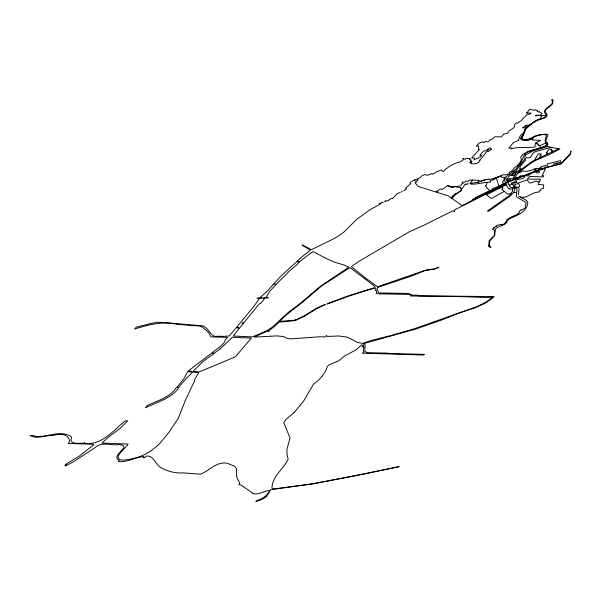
<?xml version="1.0" encoding="UTF-8"?>
<svg xmlns="http://www.w3.org/2000/svg" width="601" height="601" viewBox="0 0 601 601"><rect width="100%" height="100%" fill="white"/><g stroke="black" fill="none" stroke-linecap="round" stroke-linejoin="round"><path stroke-width="0.9" d="M518.498 194.581L518.505 194.521A6.859 3.253 -18.1 0 0 518.498 194.393L519.046 188.872A1.833 0.871 -18.1 0 1 519.009 188.722L518.911 188.489M513.457 182.283L513.141 183.666L512.12 184.049L512.555 184.83L513.322 184.545L513.509 188.331L512.743 188.661M514.892 187.52C515.057 193.807 508.694 197.068 504.269 200.253L488.568 211.319L487.434 211.011L507.868 196.587A16.4 7.775 -18.1 0 0 509.062 195.663L509.355 195.408A17.782 8.429 -18.1 0 0 510.88 193.86L512.435 191.261L512.683 188.684M460.959 190.344L461.065 190.066A4.222 1.998 -18.1 0 0 461.065 189.908L461.102 189.743M515.027 187.294L514.809 185.859M514.711 187.016L514.899 184.702L516.184 184.409L514.929 183.936L514.944 181.72L511.248 183.132L511.421 184.327L509.182 185.176M520.902 164.118L517.183 169.302L510.94 175.019M364.987 347.528L365.205 345.072L363.477 343.982L365.956 342.961L415.434 329.175L442.952 319.537L457.181 313.707L473.888 308.223M364.972 347.686L364.807 351.224L367.023 352.659L388.284 353.163M522.817 209.479L525.236 207.751L526.048 202.499L516.702 196.94L516.267 195.302L517.085 189.653A3.215 1.525 -18.1 0 0 514.689 188.601M279.698 321.37L293.919 320.265A3.764 1.78 -18.1 0 0 295.459 319.935M524.147 159.941L520.947 164.058M544.408 111.516L545.024 109.863L546.594 108.21A1.63 0.774 -18.1 0 1 546.76 108.06L551.958 103.981L552.409 100.893L551.425 99.969L552.507 99.511A4.665 2.216 -18.1 0 1 552.74 99.706A3.155 1.495 -18.1 0 1 552.875 99.909L553.003 100.833A3.614 1.713 -18.1 0 0 552.852 101.284C553.829 106.948 541.381 108.383 546.617 113.777A29.344 13.913 -18.1 0 1 546.797 114.22L547.015 115.227A5.98 2.84 -18.1 0 1 547 115.482A6.311 2.99 -18.1 0 1 546.918 115.828A5.311 2.517 -18.1 0 1 546.422 116.684A6.619 3.133 -18.1 0 1 546.016 117.127L545.347 117.646A3.501 1.66 -18.1 0 1 544.649 118.021L540.194 119.344A12.095 5.732 -18.1 0 0 539.57 119.486L539.232 119.561A6.761 3.208 -18.1 0 0 538.729 119.697L538.383 119.794A4.718 2.239 -18.1 0 0 537.399 120.155A3.704 1.758 -18.1 0 0 536.903 120.388L534.973 121.477A12.103 5.74 -18.1 0 0 534.477 121.785L531.675 123.776A16.152 7.655 -18.1 0 0 531.367 124.009M524.463 158.641L524.192 159.445M494.653 178.647L494.796 179.203L490.243 180.698L490.626 182.043L487.08 182.358L486.412 185.303L485.458 185.619L487.238 188.346L490.228 190.645L492.55 189.458L492.076 189.12L493.466 188.06L495.637 187.655L503.157 184.034C506.53 182.501 511.143 180.285 515.23 178.985L515.974 175.717L517.258 173.967L519.226 172.6L518.513 172.585L530.54 163.419L535.867 160.324L548.931 154.75L559.944 149.003L546.534 146.389A6.701 3.178 -18.1 0 0 547.391 145.247A7.377 3.493 -18.1 0 0 547.669 144.413A7.948 3.771 -18.1 0 0 547.669 143.744L547.391 143.068A1.818 0.864 -18.1 0 0 547.293 142.97M524.613 157.62L525.439 155.141M544.423 111.606L544.581 112.207A8.384 3.974 -18.1 0 1 544.679 112.372A8.129 3.854 -18.1 0 0 544.746 112.477L545.595 114.994L546.542 114.964L546.594 115.415C545.092 116.106 543.537 118.848 541.118 118.773M417.995 178.903L414.592 180.398L414.878 179.737A1.795 0.849 -18.1 0 1 414.442 180.007M462.905 158.566L463.266 159.904L460.817 161.481A2.832 1.345 -18.1 0 1 459.262 162.157C453.094 163.637 447.475 167.101 443.117 171.653L441.217 169.955L435.109 172.464L435.071 173.133L432.299 174.267L431.541 173.614L427.161 175.417C425.395 173.411 421.241 175.68 420.204 177.633L418.101 178.662L417.447 180.18L417.898 180.57L415.652 181.592L416.35 182.201L415.066 182.779L418.183 186.438L448.504 195.964L462.169 205.632L503.826 184.222M515.245 178.82L542.087 168.588L560.913 163.63L569.868 154.254L570.942 151.136L570.544 153.946L561.409 163.75L546.008 167.611L542.493 169.076L545.445 168.843L542.057 175.83L543.71 175.717L543.064 176.927L529.556 176.393L527.445 179.06L540.637 179.263L537.978 184.409L543.672 184.905L543.522 188.346L540.787 189.12L540.72 190.705L539.022 191.11L538.984 192.05L535.1 192.463L525.995 196.873A7.099 3.366 -18.1 0 1 520.767 197.098L521.157 197.346L519.302 196.467M460.772 190.637L456.632 193.454L454.98 193.665L455.813 193.83L452.117 196.099L452.981 196.722L451.253 198.127M533.996 171.826L535.266 169.054L535.972 169.181L535.761 170.391L536.573 170.857M506.823 179.128L506.846 179.09A5.071 2.404 -18.1 0 1 506.959 178.888L509.16 176.153L516.95 171.157L517.979 171.18L521.007 168.881L519.625 168.949L520.226 168.257L519.903 166.612L525.484 160.242L525.274 159.122L525.898 157.845L530.202 157.642L532.794 153.646A4.635 2.194 -18.1 0 1 535.822 151.52L535.882 151.505A4.583 2.171 -18.1 0 1 536.468 151.302L551.185 147.328M512.135 174.237L515.726 173.967L514.08 176.641L513.667 178.828L509.235 178.73L506.711 180.255A5.071 2.404 -18.1 0 1 506.651 179.992M388.824 200.238L387.217 201.072A1.668 0.789 -18.1 0 1 386.999 201.08L386.939 201.072A3.343 1.585 -18.1 0 1 386.653 201.05L386.413 201.019A2.945 1.397 -18.1 0 0 386.225 200.997L385.992 200.982M504.787 177.513C503.06 178.542 504.908 181.322 502.654 181.359L503.157 184.034M406.126 188.917L406.156 188.872A2.156 1.022 -18.1 0 0 406.231 188.624L405.848 188.293L406.907 186.971A3.726 1.765 -18.1 0 1 407.32 186.535L410.723 183.733L410.213 183.508A0.939 0.443 -18.1 0 1 409.98 183.403L411.069 181.96L413.593 180.315A1.292 0.616 -18.1 0 1 413.931 180.18M519.602 163.923L518.242 165.831A1.367 0.646 -18.1 0 0 518.092 166.109L515.891 168.994L512.751 171.563M519.617 163.908C524.267 159.16 521.623 153.638 530.022 151.234A12.178 5.77 -18.1 0 0 530.292 151.046L543.845 146.907L546.865 144.954L547.195 143.992L545.768 142.662L545.084 140.852L546.362 135.142C538.203 131.822 531.404 141.505 523.291 139.522A5.589 2.652 -18.1 0 1 522.134 138.906L521.51 137.929L523.674 133.805L524.943 129.748A4.027 1.908 -18.1 0 1 525.026 129.576A6.123 2.907 -18.1 0 1 525.327 129.117A5.762 2.735 -18.1 0 1 525.71 128.674M325.239 304.602L316.366 308.816L304.737 316.058L296.601 319.905L294.7 320.618L279.232 322.151L273.996 326.906L268.775 330.663L269.038 331.489L268.211 330.978L264.816 332.135L254.283 337.108L277.061 335.899L282.996 336.5A17.527 8.309 -18.1 0 1 284.821 337.123L287.518 338.468L290.644 338.874L320.325 336.74L324.69 336.973L326.666 335.478L327.169 336.447L338.716 335.967L347.258 337.161L357.888 342.555L362.628 343.351L371.305 340.414L392.693 335.065L414.495 328.672L477.742 306.33M504.344 178.174L505.005 177.182L501.67 177.363L501.317 176.078L494.646 178.617M279.705 321.347C288.548 311.769 299.997 305.218 309.387 296.293M545.731 115.437L542.11 115.52L541.486 116.767L540.727 116.932L541.246 118.585L539.623 119.051M322.144 376.136L325.644 371.118L327.492 366.325L328.552 365.175L338.859 360.653L344.613 355.92L355.905 349.917A9.901 4.695 -18.1 0 0 357.047 349.001L361.441 344.884L363.462 345.462L361.922 346.83L363.74 346.401L363.44 350.864L363.943 352.231L362.253 353.2L423.585 355.033L424.411 354.35L389.035 353.471A1.502 0.714 -18.1 0 1 388.599 353.411L388.291 353.305M465.242 184.259L461.523 189.24L461.185 190.577L454.769 195.272M294.137 412.579L303.813 400.822L313.354 384.4L319.018 379.772L322.068 376.226M406.088 188.969L406.073 188.992A2.99 1.42 -18.1 0 1 405.495 189.57L405.495 189.548M542.493 169.076L531.712 173.118L527.828 175.875L524.891 175.777C524.252 180.18 518.791 178.242 515.598 180.42L517.566 183.883L518.378 183.583M505.757 184.995L486.464 194.852L491.43 198.548L504.284 191.388L507.8 194.115L511.263 193.379M478.411 162.495L480.116 160.354L479.621 160.347L479.741 159.866L481.123 158.814L486.449 151.828L488.418 151.399L491.257 149.514M505.809 184.928L506.087 184.439L508.454 188.496A9.383 4.447 -18.1 0 0 508.679 188.631L509.107 188.827A5.417 2.569 -18.1 0 0 509.363 188.909L509.671 188.969M540.847 147.576L539.751 145.63L545.716 143.113L546.339 143.947A3.463 1.638 -18.1 0 1 543.266 146.944L528.106 151.414L522.945 154.412L520.736 156.974C522.457 161.211 519.97 162.308 517.16 165.884L514.952 167.153L511.541 171.24L509.25 172.367L509.385 173.674L507.229 174.703L501.715 174.989L501.437 175.635M478.193 182.276L477.78 182.449A2.194 1.037 -18.1 0 0 477.525 182.539L479.252 180.323L472.626 180.09L470.005 183.32L477.57 182.388M493.075 178.918L486.479 179.549M237.508 354.297L236.02 356.1A7.054 3.343 -18.1 0 1 235.051 356.956L200.922 371.245L198.608 371.869L193.109 371.343L202.905 361.524L213.971 353.651L211.785 353.02L188.121 371.087L192.027 371.298L191.381 372.042L187.692 371.711L186.175 374.325C185.116 378.044 179.902 383.273 177.1 387.187L177.671 387.194L176.303 387.637C169.745 397.689 157.214 400.627 147.065 405.63L145.359 407.778L162.796 400.108C168.603 397.246 176.634 392.513 178.797 387.209L185.942 378.743L192.741 372.117L198.758 372.62L194.626 379.501L194.551 380.899L185.198 400.702L178.347 418.251L168.723 432.622L161.023 441.938A37.059 17.572 -18.1 0 1 153.428 448.887C144.653 456.084 133.084 459.63 121.853 460.178C111.538 457.985 126.097 448.083 128.073 444.079L101.937 443.02L108.496 437.092L119.877 428.581L127.765 420.828L125.196 420.895C113.409 430.406 101.306 445.912 84.38 443.253L84.583 442.464L83.937 443.253C80.241 442.772 68.664 445.446 71.474 437.798A8.722 4.132 -18.1 0 0 70.377 436.108C61.189 430.782 50.424 435.68 40.74 436.371C37.052 437.536 33.205 434.846 30.05 435.462C37.097 439.684 45.834 434.876 52.858 435.515C58.567 433.764 68.552 432.915 69.603 441.172L68.364 443.493L90.856 444.169L93.531 444.379L93.591 444.95L79.197 456.167L65.682 464.363L66.155 464.603L64.825 465.399L65.562 465.97L73.134 461.989L95.258 447.55C101.081 441.089 111.756 446.01 119.051 444.582L122.784 445.221A7.257 3.441 -18.1 0 1 123.378 445.679L123.738 446.227A7.257 3.441 -18.1 0 1 123.521 448.045C121.545 451.682 112.62 457.353 119.238 460.464L118.307 461.591C127.149 462.65 135.187 457.106 143.902 456.497L143.121 457.857L145.202 457.429L146.381 456.016C154.021 455.288 155.321 464.723 161.091 467.766C167.867 471.447 175.327 473.408 183.05 472.897L196.692 473.919A4.906 2.321 -18.1 0 0 198.067 473.941L200.343 474.181C208.847 471.192 215.421 462.567 224.759 463.01A16.64 7.888 -18.1 0 1 227.028 463.168L234.27 466.075L236.478 468.652L236.599 476.924L239.769 483.196L238.83 484.504L241.362 485.232L252.72 493.241M451.742 198.48L454.769 195.287M413.518 295.534L413.939 295.008L418.506 295.331L418.131 295.82L494.097 296.563L493.218 297.42A17.767 8.422 -18.1 0 1 491.152 299.043L487.268 301.897A13.387 6.348 -18.1 0 1 484.519 303.565L473.904 308.215M150.611 323.556L136.292 327.192L134.541 329.078C148.267 324.863 162.165 320.972 176.649 324.247L187.865 325.149C193.056 326.508 200.479 324.172 204.272 328.687L208.607 332.481L210.883 336.876L227.576 337.401L225.12 340.181L224.203 342.57L220.92 346.033L212.236 352.554L214.332 353.17L220.124 348.918M493.887 178.505L495.164 177.761M532.606 138.771L532.719 138.485C529.293 140.626 524.861 141.265 521.105 139.62L520.278 138.515C524.08 135.293 523.433 128.118 528.625 125.692M493.038 179.181L493.669 178.61M237.665 354.117L251.383 338.062L232.542 337.244L220.131 348.911M462.988 158.446L465.272 159.333L466.121 158.213L470.245 158.672L469.351 159.573L471.169 160.136L470.29 161.241L471.973 161.391L469.524 162.661L471.74 162.713L470.921 163.72C473.678 163.878 476.435 164.163 478.404 162.51M294.107 412.617L285.873 419.498L283.807 422.901L289.99 437.859L286.865 449.676L287.158 455.378L288.044 458.571A6.784 3.215 -18.1 0 1 287.759 460.028C282.913 469.343 272.824 476.022 271.945 487.291A4.154 1.968 -18.1 0 0 274.003 488.823L274.116 488.823A4.282 2.028 -18.1 0 0 274.973 488.786L311.784 483.925L348.069 477.014M539.367 157.635L541.343 155.283L540.051 155.261L541.17 153.901L538.391 153.856L534.875 159.34L535.822 159.453M529.443 125.662L527.197 127.735A13.8 6.543 -18.1 0 1 526.822 128.051L526.709 128.148A5.078 2.404 -18.1 0 0 526.499 128.329A7.265 3.441 -18.1 0 0 525.875 128.99L525.499 129.606A12.208 5.785 -18.1 0 0 525.409 129.831A11.539 5.469 -18.1 0 0 525.289 130.244L523.561 134.752A17.053 8.083 -18.1 0 1 523.238 135.24L522.126 137.381A5.957 2.825 -18.1 0 0 522.066 137.637A7.67 3.636 -18.1 0 0 522.051 137.967L522.051 138.072A10.074 4.778 -18.1 0 0 522.111 138.388L522.141 138.493A3.155 1.495 -18.1 0 0 522.337 138.786A4.365 2.066 -18.1 0 0 522.712 139.056L524.763 139.522A4.38 2.073 -18.1 0 0 525.124 139.575L529.376 139.071L534.454 136.247A4.695 2.224 -18.1 0 1 534.913 136.044A5.484 2.599 -18.1 0 1 535.874 135.691A5.612 2.659 -18.1 0 1 536.881 135.42A3.306 1.563 -18.1 0 1 537.564 135.308L546.054 134.106A5.897 2.795 -18.1 0 1 546.407 134.151A6.844 3.245 -18.1 0 1 546.902 134.256A14.935 7.077 -18.1 0 1 547.263 134.361L547.714 134.624A4.891 2.314 -18.1 0 1 547.781 134.722A3.358 1.593 -18.1 0 1 547.894 134.97A2.592 1.225 -18.1 0 1 547.902 135.187L547.338 136.472A24.318 11.532 -18.1 0 0 547.09 136.923L546.024 140.146A22.861 10.833 -18.1 0 1 545.926 140.574L545.956 141.964A18.12 8.587 -18.1 0 0 546.091 142.174A11.464 5.432 -18.1 0 0 546.294 142.46L546.805 142.692M266.258 495.449C276.828 483.88 257.611 497.05 252.72 493.241M310.319 253.367L313.083 251.594L327.665 259.189L335.035 262.337L344.921 265.289L348.798 267.257L320.528 286.189L299.726 303.911M530.841 113.123L529.744 114.243L527.25 114.228L521.112 120.703L517.746 123.182L516.665 122.852L515.087 124.016L514.569 124.647L514.741 126.022C513.427 129.463 509.866 129.125 508.033 132.25L507.785 133.287L503.773 134.046L501.504 136.885L494.939 136.78L491.385 139.8L489.913 139.785L488.132 141.844L485.443 141.513L483.572 142.67L483.144 141.874L479.177 143.008L476.353 146.231L478.719 145.975L478.494 149.409L479.403 149.424L471.657 157.988L474.602 158.033L474.189 159.626L478.268 158.093L479.117 157.056L480.364 156.974L481.702 155.328L479.921 155.298L483.692 150.904L486.96 150.663L488.959 149.634L486.863 149.536L489.71 148.064L491.002 148.071L490.701 148.732L491.325 149.288M525.747 128.629L525.905 128.479A5.447 2.584 -18.1 0 1 526.16 128.246L533.988 121.965L540.87 118.855M309.53 296.225L321.077 286.354L349.519 267.866L350.338 267.881L364.386 278.466L365.423 277.887L351.435 266.739A1.112 0.526 -18.1 0 1 351.623 266.348L359.368 261.067L409.446 231.738L425.448 224.496L453.026 210.688L454.469 211.92L454.491 209.944L503.863 184.988L507.439 182.373L531.712 173.118M266.205 495.502L263.05 497.883A11.209 5.311 -18.1 0 1 261.232 498.845L260.113 499.341A11.9 5.642 -18.1 0 1 258.302 500.009C249.295 504.059 267.468 498.514 267.355 494.969A38.013 18.022 -18.1 0 0 268.872 492.692L270.615 489.725L314.323 483.632L364.431 474.001L399.222 466.616L395.195 467.39M525.492 155.088L532.764 151.046L546.189 146.952A5.319 2.524 -18.1 0 1 546.392 146.839L546.948 146.479M492.94 179.271L493 179.767M517.994 213.851L519.444 212.506L519.001 211.477L520.706 210.207M384.43 201.388L384.497 201.327A0.886 0.421 -18.1 0 1 384.715 201.215L385.046 201.08M529.564 125.556L529.601 125.526A5.709 2.704 -18.1 0 0 529.774 125.361L529.842 125.301A8.166 3.869 -18.1 0 1 530.105 125.061L530.623 124.617A25.948 12.305 -18.1 0 1 531.367 124.009M493.241 178.797L494.21 178.287M528.632 125.692L535.423 120.891A10.179 4.823 -18.1 0 1 536.257 120.38L536.978 119.975A6.987 3.313 -18.1 0 1 537.204 119.877L538.669 119.261M513.968 172.141L512.713 171.631L508.476 174.936L506.433 176.641L504.66 179.774A5.184 2.457 -18.1 0 0 504.57 180.277L505.531 182.817M405.292 189.698L405.337 189.668A7.4 3.508 -18.1 0 1 405.074 189.863A5.619 2.667 -18.1 0 0 404.871 190.021A4.77 2.261 -18.1 0 1 404.608 190.239L404.503 190.314M299.576 304.023L288.307 312.37L272.005 327.417L266.844 330.67L255.245 335.764L251.714 336.891L233.293 336.004L238.98 328.709L236.689 327.222L229.184 335.967L222.896 336.387A3.974 1.886 -18.1 0 0 221.04 336.357C218.403 335.689 214.061 337.454 212.266 334.975C209.464 332.33 207.24 327.8 203.13 325.877L161.917 322.399A19.788 9.383 -18.1 0 0 160.264 322.406L157.387 322.234L150.603 323.556M389.313 199.517L389.936 199.194A4.906 2.329 -18.1 0 1 390.192 199.096L391.071 198.766A5.401 2.562 -18.1 0 1 391.356 198.668L391.409 198.653M436.108 191.974L437.355 191.08M437.37 191.08L440.383 188.954L442.178 189.518L447.933 185.446L451.824 186.941L459.525 186.152L460.944 185.401L462.357 183.41L463.131 183.425L462.049 182.201L464.881 182.058L465.602 181.164L468.457 181.224L469.351 180.112L472.626 180.09M400.266 192.41L396.75 193.935L394.331 196.61A1.871 0.886 -18.1 0 1 394.361 196.745M393.437 197.714L393.497 197.669A3.373 1.6 -18.1 0 1 392.521 198.21L392.122 198.383M481.378 180.984L482.385 180.758M558.75 148.77L532.298 161.286L517.183 172.555L516.507 172.54L515.433 173.832M404.06 190.63L403.902 190.72A6.386 3.028 -18.1 0 1 403.692 190.84L403.617 190.878M518.295 187.752L519.752 186.1L518.46 183.072L527.024 179.864L529.323 182.809L530.683 183.057L535.671 181.141L539.337 181.795M510.429 217.397L506.786 219.771L505.884 222.039L503.811 224.06L501.504 225.202L501.64 224.519L500.047 224.443L498.883 225.187L497.575 225.082L495.99 226.096L496.509 226.314L493.526 227.749L494.225 228.049L492.444 229.319L494.615 230.236L494.3 235.524L489.161 240.7L488.801 245.569M480.454 181.284L478.283 182.223M539.63 145.78L539.428 145.337L538.571 145.697L538.609 144.323L537.587 144.571L537.557 143.263L536.122 143.774L536.235 142.7L535.423 143.143L534.905 147.072C527.002 148.079 519.024 146.419 511.308 148.89L512.007 148.034L508.867 148.289L513.427 142.535L518.888 140.326L518.58 139.77L519.918 136.472L521.811 133.985L523.216 134.015M520.902 210.117L521.375 209.884M495.532 177.558L497.53 177.017M296.03 319.732L304.129 315.923L316.103 308.478L321.512 305.999M510.587 217.322L512.818 216.368M321.745 305.901L325.149 304.391M402.354 191.426L402.309 191.441A3.463 1.645 -18.1 0 1 402.092 191.531L401.776 191.659A2.126 1.007 -18.1 0 0 401.258 191.914M477.757 306.33L486.667 301.679L492.843 297.149L486.975 297.533L455.813 296.443L410.46 295.993L410.994 295.053L408.913 294.377L378.607 293.836L376.173 293.506L376.714 292.379C377.022 290.546 374.994 290.223 375.4 290.185A0.856 0.406 -18.1 0 0 375.918 289.787L375.813 288.758L373.274 288.645L363.567 291.222L364.048 291.267L349.466 295.902L327.199 304.083L327.733 303.467L349.008 295.639L375.137 287.451L374.994 286.647L365.115 279.022L366.152 278.436L377.466 286.767L426.214 269.969L434.35 268.865L438.955 267.205L434.455 269.12L424.637 270.668L412.143 275.806L377.759 287.436L377.112 288.33L377.586 290.816L378.758 292.582A6.566 3.11 -18.1 0 0 379.892 292.972L408.259 293.423L413.511 295.542M392.385 198.262L392.055 198.405A3.456 1.638 -18.1 0 1 391.739 198.54M490.01 190.472L475.376 197.579L475.744 197.849L472.266 199.562L473.04 200.141M382.852 202.312L382.769 202.349A2.464 1.172 -18.1 0 1 382.431 202.484L381.89 202.642M512.946 216.315L517.356 214.272A3.493 1.66 -18.1 0 0 517.619 214.121M381.868 202.65L379.501 203.431M514.959 182.636L516.522 182.05M507.101 181.104L510.317 179.872L509.731 178.737M506.718 180.27L507.379 180.03M480.71 181.201L483.505 180.315M521.533 209.824L522.194 209.636M467.443 183.996L467.751 183.936A1.397 0.661 -18.1 0 0 468.066 183.838L468.352 183.756M538.774 119.223L539.443 119.051M556.669 163.322L557.473 163.119M556.639 163.111L553.559 163.975L553.867 165.358M557.473 163.134L560.718 162.315L560.463 160.602L547.18 163.968L547.391 165.681L545.543 166.146L545.483 165.583L541.681 166.635L540.99 166.913L541.246 167.303L540.246 167.326L539.533 168.423L534.815 168.746L531.239 170.323L526.739 171.375L520.646 170.872M513.284 187.595L510.888 187.482L509.686 185.979M483.369 180.691L482.738 180.728M465.339 184.244L465.384 184.244A0.811 0.383 -18.1 0 0 465.617 184.199L466.376 184.131M487.08 182.358C481.551 182.757 476.39 184.552 470.673 184.041L471.004 183.651L470.005 183.748M395.105 467.42L382.183 470.11M382.123 470.125L348.37 476.961M497.711 176.979L500.881 175.635M467.247 184.026L466.714 184.131M516.755 192.32L513.562 192.523M447.602 185.679L451.479 187.287L457.331 186.43L456.632 187.076L460.569 187.497L460.914 188.353M513.787 177.738L514.163 177.678L513.938 179.481M512.48 188.789L511.999 188.902A3.997 1.893 -18.1 0 1 511.699 188.969A1.886 0.894 -18.1 0 1 511.436 189.014L509.686 188.977M515.147 187.272L515.222 187.264A5.356 2.539 -18.1 0 1 515.538 187.227L515.613 187.219M542.102 115.52L535.423 115.708L535.694 115.249L540.577 115.122L542.012 113.243L539.803 112.41L539.405 111.546L538.691 111.974L537.076 111.17L537.572 110.779L535.416 109.667L534.627 110.344L529.864 109.307C527.986 110.915 528.317 111.673 526.431 112.958L530.863 113.108M516.259 187.189L516.221 187.189A5.424 2.569 -18.1 0 0 515.771 187.211M523.058 175.943L520.376 175.86L518.257 177.558L515.395 177.423M385.85 200.974L385.699 200.974A2.321 1.097 -18.1 0 0 385.271 201.027M526.378 127.66L522.404 127.885L525.755 125.504L526.228 125.579L525.665 126.24L527.393 125.061L529.368 125.113M488.906 179.248L483.985 179.722L483.272 180.593L485.03 180.45A2.517 1.194 -18.1 0 1 484.699 180.555A1.713 0.811 -18.1 0 1 484.248 180.623M520.173 171.225L521.458 171.255L520.616 172.277L518.888 172.239M511.834 175.582L514.539 175.672M511.827 175.582L510.159 175.53M512.969 175.62L513.352 175.635M513.735 175.65L514.133 175.657M536.235 142.7L540.6 140.341L532.253 140.025L533.064 138.756M517.288 187.264L517.356 187.272A5.356 2.539 -18.1 0 1 517.551 187.309M501.933 187.009L502.999 188.398A2.239 1.059 -18.1 0 1 502.902 188.601L501.707 189.247L504.284 191.388M547.774 154.081L546.294 154.036L547.271 152.616L546.414 152.601L549.096 149.198L551.643 149.236L551.079 150.175L552.604 150.4L551.68 151.016L552.266 152.076M490.303 247.244L491.107 247.199L489.635 246.463L489.199 245.456L489.868 240.716L494.683 235.554L495.442 229.236A5.026 2.381 -18.1 0 1 495.938 228.62L497.365 227.501A17.887 8.482 -18.1 0 1 497.793 227.261A10.119 4.8 -18.1 0 1 498.221 227.028L504.397 224.466L506.666 222.513L508.145 219.989A3.433 1.623 -18.1 0 1 508.341 219.763A4.695 2.224 -18.1 0 1 508.709 219.418A4.184 1.983 -18.1 0 1 508.942 219.237A5.514 2.614 -18.1 0 1 510.452 218.313C517.604 215.278 527.212 211.62 527.843 202.62L527.483 201.861A9.18 4.35 -18.1 0 0 526.912 201.11C525.77 199.712 522.652 198.232 521.961 198.037L520.962 197.331M547.195 142.91L547.143 142.88A3.11 1.472 -18.1 0 1 546.993 142.805L546.82 142.7M499.529 185.679L498.597 185.146L498.034 183.463M489.777 247.003L489.755 246.988A6.423 3.043 -18.1 0 1 489.507 246.823L489.432 246.763M498.537 187.692L499.348 188.323M489.252 246.598L489.267 246.62A6.348 3.013 -18.1 0 1 489.146 246.478L489.049 246.342A6.348 3.013 -18.1 0 1 488.929 246.109L488.981 246.23M519.106 196.324L519.061 196.279A5.92 2.802 -18.1 0 0 518.933 196.129L518.843 196.001M509.648 185.927L507.642 182.313M541.591 168.986L541.276 168.483L538.143 169.437L538.534 170.128M505.561 183.485L506.2 184.687M506.756 180.36L507.484 181.908M488.913 246.087L488.808 245.659M460.944 188.413L461.147 189.42A5.093 2.412 -18.1 0 1 461.14 189.533M497.726 182.539L496.373 177.791M537.189 171.052L537.309 171.518C541.471 170.429 539.082 174.395 535.942 172.63L536.415 171.345M310.304 253.374L299.914 261.375L299.185 261.36L298.697 261.811L299.553 261.826L296.684 264.898L289.434 271.066L276.407 284.085L275.558 284.063L275.138 284.513L275.987 284.536L269.887 291.162L265.83 297.675L268.264 297.856L263.749 297.773L263.306 298.284L264.868 298.314L260.391 303.753L259.316 303.723L244.149 322.369L242.759 322.812L242.301 323.383L243.638 323L239.416 328.169L237.012 326.824L254.155 306.022L259.392 298.554L257.078 298.141L261.938 298.291L262.389 297.75L259.94 297.705L267.347 291.094L273.267 284.468L273.846 284.483L274.206 284.025L273.688 284.018L281.433 275.596L296.676 261.773L297.548 261.796L298.028 261.337L297.014 261.322L303.43 255.598L310.379 250.129L302.063 245.178L302.446 244.9L311.371 249.708L335.418 237.936L343.351 232.61L357.002 219.057L369.976 209.824L380.395 203.942L379.186 203.581A1.638 0.774 -18.1 0 0 379.389 203.476M506.643 179.924A5.169 2.449 -18.1 0 1 506.756 179.271M517.822 187.399A5.259 2.494 -18.1 0 1 518.032 187.467M516.507 187.196A5.356 2.539 -18.1 0 1 516.755 187.204A5.356 2.539 -18.1 0 1 516.965 187.227A5.229 2.479 -18.1 0 1 517.281 187.264M518.115 213.873A2.051 0.969 -18.1 0 1 517.709 214.166M483.865 180.646A1.991 0.939 -18.1 0 1 484.136 180.616M296.083 319.807A3.674 1.743 -18.1 0 1 295.482 320.025M393.79 197.459A1.886 0.894 -18.1 0 1 393.587 197.616M388.96 199.975A2.697 1.277 -18.1 0 1 389.057 199.802M383.145 202.176A2.937 1.39 -18.1 0 1 382.935 202.274M303.618 301.371L303.265 301.687L303.648 301.371"/></g></svg>
